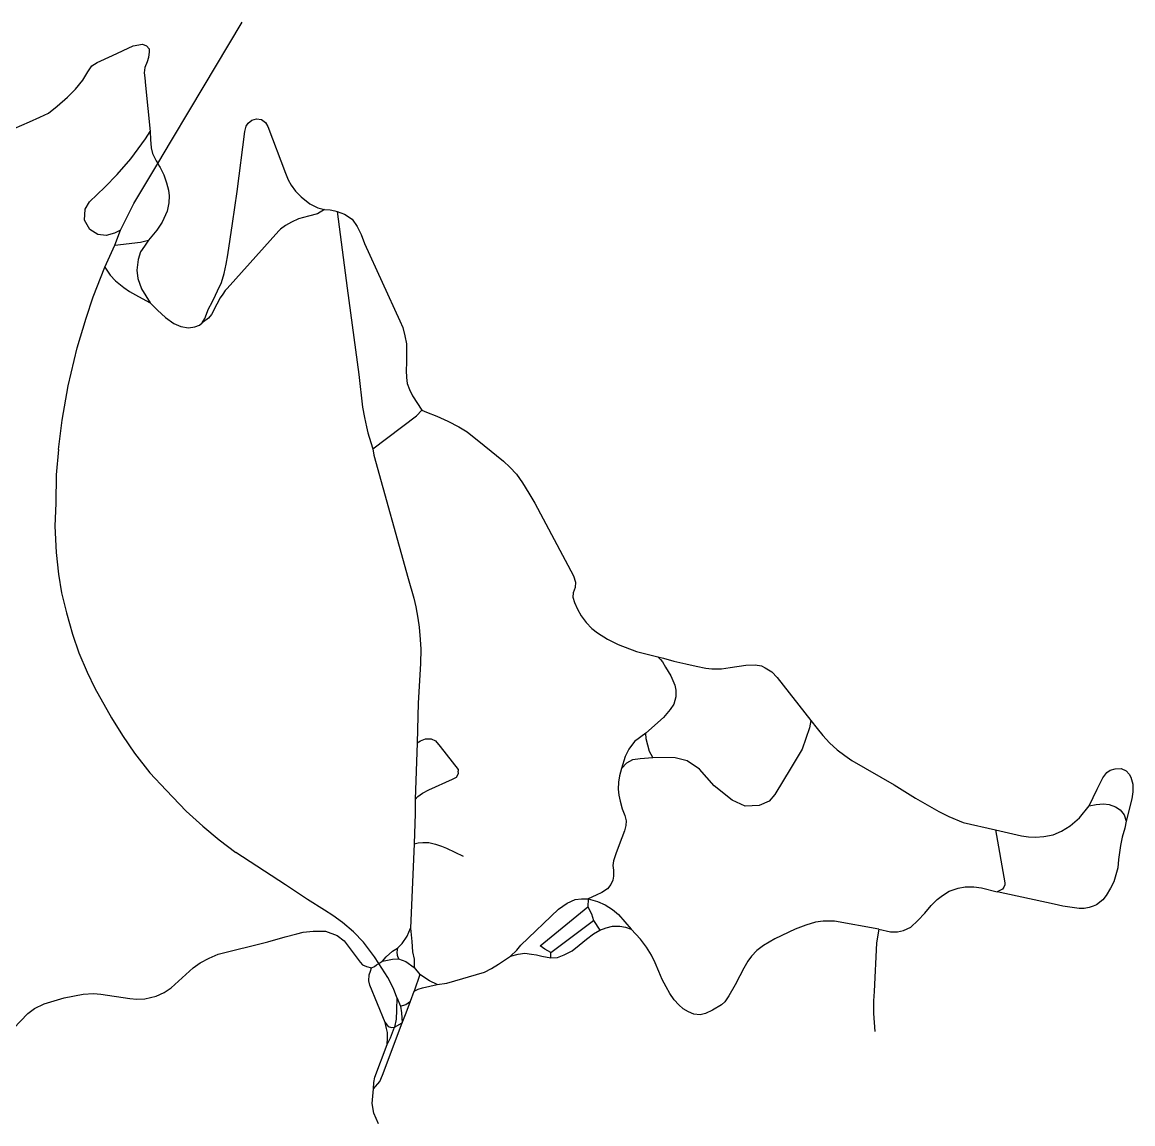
# Model space of a CAD drawing. Extents: x 486459 to 494398, y 5455945 to 5462335.
# Drawn here: x 489372 to 491520, y 5460204 to 5462335 of the extents above; entities that cross this region are included whole.
import ezdxf

# ---------------------------------------------------------------- set-up
doc = ezdxf.new("R2010")
doc.units = 0
doc.layers.add('Private', color=7, linetype='Continuous')

msp = doc.modelspace()

# ---------------------------------------------------------------- linework, layer by layer
at = {"layer": 'Private'}
for points in [[(489634.5, 5462061.7), (489660.7, 5462105.7), (489696.6, 5462165.1), (489797.4, 5462334.6)], [(489356.9, 5462129.3), (489386.4, 5462142.1), (489406.1, 5462151), (489422.9, 5462158.8), (489440.1, 5462172.2), (489459.8, 5462189.9), (489475.1, 5462205.1), (489489.4, 5462222.4), (489499.2, 5462238.6), (489507.1, 5462250), (489517.5, 5462256.4), (489547, 5462270.1), (489586.9, 5462288.9), (489605.1, 5462292.3), (489612.5, 5462288.9), (489618, 5462283), (489618, 5462277.5), (489616.5, 5462266.7), (489614, 5462258.3), (489609.6, 5462247), (489608.1, 5462236.7), (489609.1, 5462227.3), (489610.6, 5462212), (489619.9, 5462123.6)], [(489787.8, 5462007.1), (489802.9, 5462123.1), (489805.4, 5462133.6), (489808.9, 5462139.3), (489816.4, 5462145.2), (489825.5, 5462148), (489834.9, 5462146.7), (489842.4, 5462140.8), (489847.3, 5462132.9), (489881.5, 5462042.7), (489886.4, 5462030.1), (489892.4, 5462019.2), (489900.8, 5462008), (489911.4, 5461996.7), (489928.5, 5461983.5), (489943.7, 5461975.9), (489957.1, 5461972.2)], [(489562.4, 5461932.4), (489550.6, 5461926.6), (489534.9, 5461922.4), (489518.2, 5461924.3), (489502.9, 5461933.5), (489492.7, 5461952.1), (489494.1, 5461972.9), (489502.4, 5461987.3), (489532.1, 5462015.6), (489555.7, 5462040.1), (489582.6, 5462070.7), (489610.9, 5462108.8), (489619.9, 5462123.6)], [(489619.9, 5462123.6), (489620.1, 5462107.7), (489621.3, 5462091.7), (489624.4, 5462080.6), (489630.1, 5462069.3), (489631.6, 5462066.8), (489634.5, 5462061.7)], [(489562.4, 5461932.4), (489588.2, 5461984.2), (489634.5, 5462061.7)], [(489634.5, 5462061.7), (489638, 5462055.7), (489639.3, 5462053.5), (489645.9, 5462039.2), (489651.4, 5462024.3)], [(489651.4, 5462024.3), (489654.9, 5462009.9), (489656.4, 5461998.7), (489655.5, 5461985.5), (489652.4, 5461969.4), (489643.1, 5461947.9), (489632.7, 5461932.5), (489616.2, 5461912.9)], [(489720.2, 5461753.5), (489725.6, 5461761.9), (489732.4, 5461780.4), (489739.8, 5461793.3), (489746, 5461806.9), (489749.7, 5461815.5), (489757.7, 5461831.5), (489762.6, 5461848.7), (489766.9, 5461866.6), (489770, 5461884.5), (489778.6, 5461945.4), (489787.8, 5462007.1)], [(489957.1, 5461972.2), (489943.2, 5461964.1), (489925.6, 5461959.3), (489906.7, 5461954.1), (489893.3, 5461948.1), (489881.5, 5461941.7), (489872, 5461934.7), (489868.8, 5461931.2), (489768.8, 5461820), (489764.9, 5461815.8), (489760.1, 5461808.9), (489755.3, 5461801.7), (489748.7, 5461789.3), (489738.1, 5461769.4), (489732.5, 5461762.5), (489720.2, 5461753.5)], [(489957.1, 5461972.2), (489967.9, 5461972), (489976.5, 5461970.1), (489981.5, 5461968.9)], [(489981.5, 5461968.9), (490000.9, 5461820.4), (490023.1, 5461653.5), (490030.4, 5461590.1), (490034.1, 5461570.4), (490037.8, 5461552.5), (490040.9, 5461540.8), (490046.4, 5461521.7), (490050.4, 5461509.5)], [(489981.5, 5461968.9), (489995.6, 5461963.6), (490010.4, 5461953.7), (490020.3, 5461939.6), (490027.7, 5461924.2), (490034.4, 5461906.9), (490102.8, 5461757.3), (490108.3, 5461744.3), (490112, 5461728.3), (490115.1, 5461712.9), (490115.1, 5461700.6), (490115.1, 5461676.6), (490114.5, 5461661.2), (490115.1, 5461647.6), (490116.9, 5461635.9), (490121.3, 5461624.2), (490126.8, 5461611.9), (490145, 5461584.3)], [(489551.4, 5461903.5), (489562.4, 5461932.4)], [(489551.4, 5461903.5), (489601.3, 5461909.1), (489616.2, 5461912.9)], [(489616.2, 5461912.9), (489608.7, 5461901.7), (489601.3, 5461890.6), (489596.3, 5461875.8), (489593.9, 5461854.9), (489595.7, 5461838.9), (489603.1, 5461819.2), (489619.8, 5461792.1)], [(489531.8, 5461860.7), (489551.4, 5461903.5)], [(489442.7, 5461508.3), (489449.4, 5461564.8), (489461.1, 5461631.7), (489478.4, 5461704.9), (489495.7, 5461762.2), (489509.5, 5461803.6), (489531.8, 5461860.7)], [(489531.8, 5461860.7), (489542.2, 5461845.7), (489552.6, 5461834.6), (489568.6, 5461821.6), (489579.7, 5461814.2), (489597, 5461804.4), (489619.8, 5461792.1)], [(489619.8, 5461792.1), (489633.9, 5461777.9), (489649.3, 5461763.7), (489665.3, 5461752), (489678.9, 5461745.9), (489693.6, 5461743.4), (489705.9, 5461745.3), (489715.2, 5461749), (489720.2, 5461753.5)], [(490050.4, 5461509.5), (490134.8, 5461573.2), (490145, 5461584.3)], [(490145, 5461584.3), (490153.9, 5461580.5), (490174.2, 5461573.1), (490195.1, 5461563.2), (490216.7, 5461552.2), (490232.7, 5461542.3), (490265.3, 5461515.8), (490302.9, 5461485.7)], [(489442.7, 5461508.3), (489437.7, 5461459.1), (489437, 5461404.6), (489435.6, 5461360.4), (489437.7, 5461309.3), (489442.5, 5461267.2), (489448, 5461231.3), (489457.7, 5461192.7), (489469.4, 5461151.3), (489481.9, 5461115.4), (489497.7, 5461078.1), (489512.4, 5461047.1)], [(490050.4, 5461509.5), (490052.3, 5461497.3), (490118.8, 5461259), (490129.6, 5461220.6), (490133.3, 5461203.9)], [(490302.9, 5461485.7), (490315.2, 5461474), (490328.1, 5461460.4), (490339.8, 5461443.8), (490352.2, 5461424.1), (490363.7, 5461404.3)], [(490363.7, 5461404.3), (490438.4, 5461264)], [(490438.4, 5461264), (490442.1, 5461251.6), (490441.4, 5461241.8), (490437.7, 5461231.3), (490437.1, 5461222.7), (490440.2, 5461212.8), (490446.4, 5461199.9), (490453.1, 5461187), (490463, 5461174), (490474.1, 5461162.3), (490484.5, 5461153.7), (490504.2, 5461141.4)], [(490133.3, 5461203.9), (490137.6, 5461182.3), (490140, 5461165.1), (490141.9, 5461141.1), (490143.1, 5461122), (490142.5, 5461094.3), (490138.2, 5461017.9), (490135.8, 5460941.2)], [(490504.2, 5461141.4), (490524.6, 5461131.5), (490560.3, 5461118), (490601.2, 5461107.6)], [(490601.2, 5461107.6), (490606.8, 5461102), (490610.7, 5461097.5), (490616.1, 5461087.6), (490626.8, 5461070.8), (490634.1, 5461052.8), (490636, 5461042.9), (490636, 5461030), (490632.3, 5461016), (490625.6, 5461005.3), (490612.2, 5460990.2), (490578, 5460960)], [(490601.2, 5461107.6), (490612.4, 5461105.1), (490632.3, 5461099.1), (490655.6, 5461093.8), (490675.6, 5461089.5), (490694.3, 5461085.6)], [(490694.3, 5461085.6), (490705.8, 5461084.5), (490724.4, 5461084.5), (490741.1, 5461086.8), (490771.7, 5461091.1), (490789.6, 5461091.8), (490801.6, 5461089.8)], [(490801.6, 5461089.8), (490809, 5461086.1), (490822.2, 5461078.2), (490831.9, 5461067.8), (490897, 5460984.5)], [(489512.4, 5461047.1), (489544.7, 5460989.7), (489566.1, 5460955.2), (489589.6, 5460921.4), (489619.3, 5460883.4), (489650.4, 5460849.6), (489689, 5460808.9), (489721.5, 5460779.9), (489753.3, 5460753.6), (489785.5, 5460729.2)], [(490897, 5460984.5), (490894.5, 5460970.4), (490880.8, 5460928.6), (490859.1, 5460893.2), (490827.4, 5460841), (490816.5, 5460828.5), (490797.3, 5460820.2)], [(490897, 5460984.5), (490909.5, 5460968.6), (490920.6, 5460955.2), (490933.5, 5460941.2), (490948.4, 5460927.7), (490963, 5460916.9), (490976.8, 5460907.3)], [(490135.8, 5460941.2), (490142.2, 5460945.2), (490152.2, 5460949.1), (490162.8, 5460949.1), (490171.2, 5460945.2), (490180.6, 5460934.1), (490215.1, 5460889.6), (490215.3, 5460886.2)], [(490578, 5460960), (490556, 5460943.7), (490545.5, 5460928.9), (490538.1, 5460914.7), (490530.9, 5460891.4)], [(490591.5, 5460913), (490585, 5460924.4), (490578.7, 5460949.1), (490578, 5460960)], [(490135.8, 5460941.2), (490132.4, 5460831.5)], [(490530.9, 5460891.4), (490541.2, 5460902.7), (490552.8, 5460909), (490567.4, 5460911.1), (490591.5, 5460913)], [(490797.3, 5460820.2), (490770.2, 5460818.9), (490745.2, 5460830.6), (490710.5, 5460857.7), (490681.8, 5460890.2), (490658, 5460906.5), (490635, 5460912.4), (490591.5, 5460913)], [(490976.8, 5460907.3), (491058.5, 5460859.7), (491100, 5460834.4), (491126.6, 5460818.6), (491145, 5460808.3)], [(490132.4, 5460831.5), (490137.2, 5460837.3), (490146.1, 5460843.9), (490158.9, 5460850.1), (490204.5, 5460870.6), (490212.3, 5460874.5), (490215.7, 5460881.8), (490215.3, 5460886.2)], [(490530.9, 5460891.4), (490527.3, 5460877.2), (490525.4, 5460865.4), (490524.9, 5460851.6), (490526.3, 5460839.8), (490528.8, 5460828.5)], [(491435.8, 5460819.3), (491450.9, 5460851.8), (491461.9, 5460873.2), (491469.6, 5460883.6), (491476.3, 5460888.2), (491486, 5460891.1), (491497.7, 5460891.5)], [(491497.7, 5460891.5), (491507.1, 5460886.9), (491513.2, 5460880.4), (491516.2, 5460874.5), (491519.7, 5460861.2), (491519.9, 5460846.5), (491517.8, 5460832.8), (491507.1, 5460789.8)], [(490132.4, 5460831.5), (490132.4, 5460804.4), (490130.5, 5460745.8)], [(490528.8, 5460828.5), (490532.7, 5460813.7), (490537.7, 5460800.9), (490540.1, 5460790.6), (490539.6, 5460781.2), (490537.2, 5460770.9), (490526.8, 5460743.8), (490519.9, 5460726.6), (490515.5, 5460712.8), (490514.5, 5460703.9), (490516, 5460694.6), (490516, 5460683.2), (490514.5, 5460675.4), (490510.6, 5460667), (490504.2, 5460659.1), (490493.3, 5460651.7), (490482.5, 5460646.3), (490466.5, 5460639.7)], [(491399, 5460780.6), (491416.7, 5460795.9), (491435.8, 5460819.3)], [(491435.8, 5460819.3), (491449, 5460822.1), (491463.2, 5460823.2), (491474.2, 5460821.8), (491486.2, 5460817.6), (491495.6, 5460811.4), (491503.1, 5460801.8), (491507.1, 5460789.8)], [(491145, 5460808.3), (491164.1, 5460798.8), (491192, 5460787.1), (491254.4, 5460772.6)], [(491254.4, 5460772.6), (491304.5, 5460761), (491318.3, 5460759.5), (491331.6, 5460758.8), (491348.2, 5460759.8), (491365.9, 5460763.5), (491381.9, 5460770.2), (491399, 5460780.6)], [(491254.4, 5460772.6), (491272.5, 5460670.3), (491272.5, 5460666.3), (491270.8, 5460662), (491267.7, 5460658.2), (491257.7, 5460652.9)], [(491507.1, 5460789.8), (491504.3, 5460775.9), (491499.6, 5460758.7), (491496.1, 5460742.3), (491492.2, 5460715.5)], [(490130.5, 5460745.8), (490123.1, 5460582.8)], [(490130.5, 5460745.8), (490137.8, 5460747.7), (490147.2, 5460748.3), (490158.4, 5460748.3), (490171.7, 5460745.5), (490183.4, 5460741.6), (490192.9, 5460737.2), (490225.1, 5460722.1)], [(490096.8, 5460448.5), (490090.3, 5460466.3), (490079.4, 5460487.4), (490062, 5460514.4), (490053.8, 5460527.1), (490032.3, 5460555.5), (490012.7, 5460575.6), (489991.6, 5460593.8), (489973, 5460607.2), (489956.8, 5460617.4), (489924, 5460637.9), (489881.1, 5460666.4), (489785.5, 5460729.2)], [(491492.2, 5460715.5), (491490.7, 5460699.2), (491487.4, 5460685.6), (491483.2, 5460672.4), (491476.7, 5460659.9), (491468.3, 5460646), (491462, 5460637.8)], [(491028.8, 5460580.7), (491051.6, 5460575.8), (491065.2, 5460575.4), (491076.7, 5460578.2), (491090.7, 5460584.4), (491104.3, 5460597.3), (491117.5, 5460611.6), (491130.3, 5460626.5), (491141.4, 5460638), (491151.7, 5460646.2), (491164.9, 5460654.1), (491182.4, 5460660.1)], [(491182.4, 5460660.1), (491195.5, 5460662.5), (491212.4, 5460662.5), (491227.6, 5460660.5), (491257.7, 5460652.9)], [(491367.8, 5460629.3), (491257.7, 5460652.9)], [(490316.6, 5460528.8), (490328.6, 5460540.5), (490336.7, 5460549.6), (490409.6, 5460619.3), (490425.8, 5460631.4), (490441.4, 5460638.3), (490453.8, 5460639.8), (490466.5, 5460639.7)], [(490394.6, 5460535.5), (490382.8, 5460542.2), (490374.2, 5460548.7), (490465.8, 5460623.7)], [(490466.5, 5460639.7), (490465.8, 5460623.7)], [(490465.8, 5460623.7), (490473.4, 5460610.5), (490477.1, 5460597.6)], [(490466.5, 5460639.7), (490484.9, 5460634.6), (490499.8, 5460627.8), (490513.5, 5460618.6), (490525.2, 5460609.2), (490550.1, 5460580.8)], [(491462, 5460637.8), (491449.7, 5460628.1), (491443.6, 5460625.1), (491435.7, 5460622.6), (491426.2, 5460621.1), (491416, 5460621.1), (491384.4, 5460625.3), (491367.8, 5460629.3)], [(490098.1, 5460544.4), (490107, 5460553.2), (490116.7, 5460567.5), (490123.1, 5460582.8)], [(490123.1, 5460582.8), (490125.6, 5460557.2), (490126.7, 5460537), (490129.9, 5460522.7), (490130.3, 5460506.6)], [(490394.6, 5460535.5), (490477.1, 5460597.6)], [(490477.1, 5460597.6), (490489.3, 5460579.1)], [(490489.3, 5460579.1), (490501.2, 5460583.7), (490513.8, 5460586.6), (490528.1, 5460586.6), (490539.2, 5460584.6), (490550.1, 5460580.8)], [(490624.9, 5460456.5), (490617.3, 5460469.6), (490610.1, 5460483.3), (490603.6, 5460498.8), (490596.4, 5460515.9), (490589, 5460530.8), (490579.5, 5460546), (490567.8, 5460561.7), (490550.1, 5460580.8)], [(490943, 5460596.6), (490921.2, 5460596.4), (490906.6, 5460594.5), (490887.9, 5460588.5), (490867.3, 5460580.6), (490827.7, 5460562.2)], [(491028.8, 5460580.7), (490943, 5460596.6)], [(491028.8, 5460580.7), (491024.5, 5460554.5), (491019.6, 5460460), (491018.8, 5460442.3), (491018.8, 5460417.7), (491021.2, 5460383.2)], [(489510.3, 5460456.5), (489524.2, 5460455.4), (489580.4, 5460446.5), (489593.8, 5460445.4), (489609.4, 5460446), (489631.6, 5460451.5), (489646.6, 5460458.2), (489660, 5460467.1), (489702.8, 5460505.8), (489716.2, 5460516), (489734, 5460524.9), (489751.2, 5460532.2), (489847.5, 5460556.4), (489880.5, 5460565.9), (489903.2, 5460572.1), (489915.3, 5460575), (489934.9, 5460577.2), (489958.8, 5460577.2), (489981, 5460568.9), (489994.9, 5460558.3), (490025.5, 5460517.2), (490030.6, 5460511.6), (490037.8, 5460508.8), (490047.4, 5460505.8)], [(490394.3, 5460525.5), (490407.4, 5460526.3), (490420.6, 5460530.9), (490435.7, 5460539.2), (490449.4, 5460549.9), (490463.2, 5460561.7), (490476.9, 5460572), (490489.3, 5460579.1)], [(490827.7, 5460562.2), (490805.9, 5460549.5), (490792.7, 5460539.4), (490782.5, 5460528.8), (490775.3, 5460518.9), (490767.6, 5460505.2), (490759.9, 5460490.6), (490750.8, 5460473), (490738.9, 5460451.9), (490730.7, 5460440), (490724.4, 5460434.2)], [(490068.8, 5460518.9), (490076.2, 5460527.6), (490088.4, 5460538.1), (490098.1, 5460544.4)], [(490098.1, 5460544.4), (490096.5, 5460536.5), (490097.3, 5460530.3), (490099.9, 5460523.5)], [(490047.4, 5460505.8), (490053.2, 5460508.6), (490057.7, 5460511.6), (490062, 5460514.4), (490067.4, 5460518), (490068.8, 5460518.9)], [(490068.8, 5460518.9), (490088.1, 5460522.7), (490099.9, 5460523.5)], [(490099.9, 5460523.5), (490114, 5460518.4), (490130.3, 5460506.6)], [(490174.6, 5460473.9), (490193.7, 5460476.1), (490266.1, 5460497.4), (490279.5, 5460504.8), (490293.5, 5460513.4), (490316.6, 5460528.8)], [(490316.6, 5460528.8), (490331.4, 5460532.7), (490344.2, 5460534.3), (490357, 5460532.7), (490366.6, 5460530.9), (490376.9, 5460528.4), (490394.3, 5460525.5)], [(490394.3, 5460525.5), (490394.6, 5460535.5)], [(490074, 5460400.5), (490044.2, 5460472.6), (490042.3, 5460480.7), (490043.4, 5460492.3), (490045.8, 5460499.8), (490047.4, 5460505.8)], [(490130.3, 5460506.6), (490141.2, 5460493.4)], [(490141.2, 5460493.4), (490130.3, 5460460.9)], [(490174.6, 5460473.9), (490159.8, 5460481), (490141.2, 5460493.4)], [(490130.3, 5460460.9), (490137.7, 5460464.8), (490146.3, 5460467.5), (490174.6, 5460473.9)], [(489333.9, 5460372), (489344.5, 5460379.2), (489355.1, 5460388.7), (489382.9, 5460417.6), (489396.2, 5460427.6), (489414.6, 5460436.5), (489453.4, 5460447.8), (489490.3, 5460455.4), (489510.3, 5460456.5)], [(490122.9, 5460441.8), (490130.3, 5460460.9)], [(490724.4, 5460434.2), (490706.9, 5460424.4), (490693.5, 5460417.9), (490683.2, 5460415.4), (490671.1, 5460416.7), (490660.5, 5460420.7), (490650.5, 5460426.6), (490642.1, 5460434.3), (490632.9, 5460444.2), (490624.9, 5460456.5)], [(490096.8, 5460448.5), (490096.3, 5460424.5), (490095.6, 5460406.9), (490092, 5460391.2)], [(490096.8, 5460448.5), (490103.6, 5460432.1)], [(490103.6, 5460432.1), (490114, 5460435.1), (490122.9, 5460441.8)], [(490103.6, 5460432.1), (490105.8, 5460419.2), (490106.8, 5460399.5)], [(490106.8, 5460399.5), (490114.5, 5460419.2), (490122.9, 5460441.8)], [(490051.7, 5460272.1), (490063.6, 5460286.4), (490069.2, 5460298.7), (490106.8, 5460399.5)], [(490074, 5460400.5), (490079.8, 5460392.8), (490086.5, 5460390.9), (490092, 5460391.2)], [(490078.2, 5460358.1), (490078.4, 5460370.2), (490078.4, 5460380.7), (490076.8, 5460388.8), (490074, 5460400.5)], [(490078.2, 5460358.1), (490084.3, 5460370.7), (490092, 5460391.2)], [(490092, 5460391.2), (490106.8, 5460399.5)], [(490051.7, 5460272.1), (490052, 5460284.3), (490054.1, 5460294.5), (490078.2, 5460358.1)], [(490061.1, 5460204.3), (490052, 5460225.3), (490048.8, 5460243.5), (490051.7, 5460272.1)]]:
    msp.add_lwpolyline(points, dxfattribs=at)

doc.saveas('drawing.dxf')
